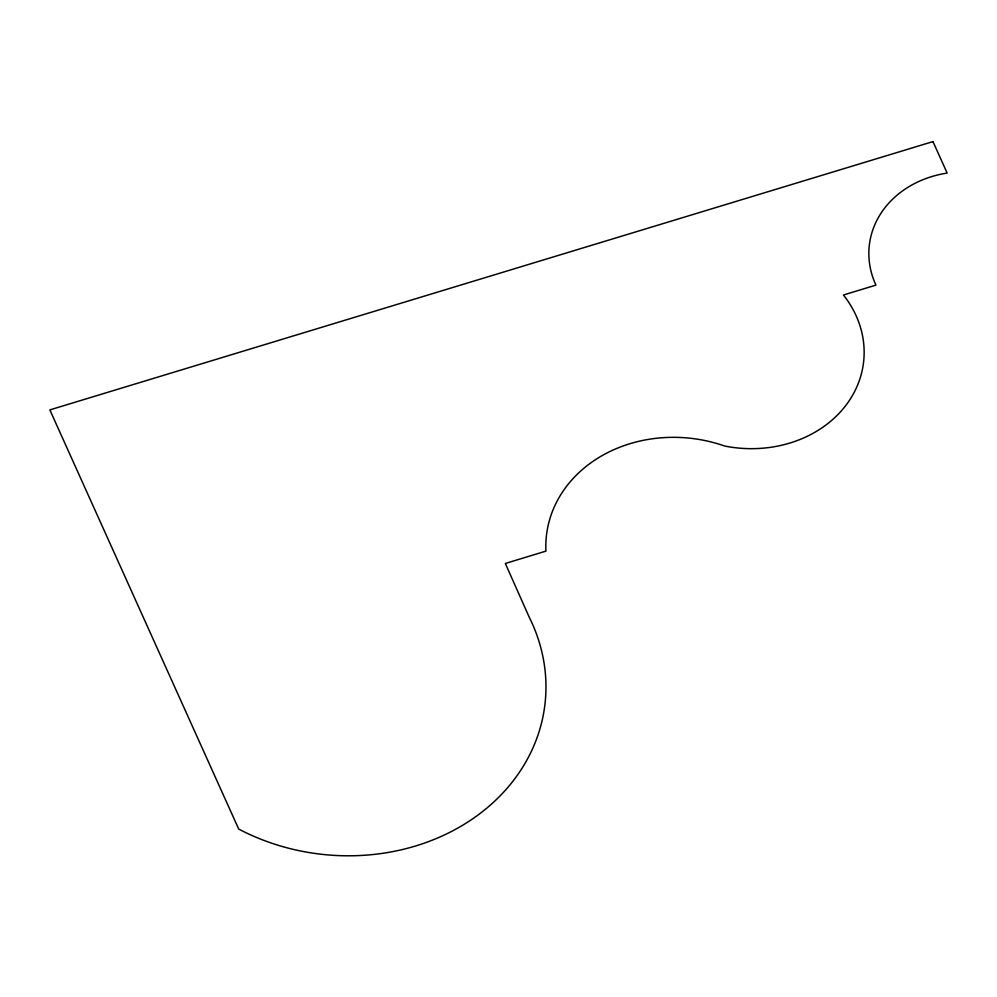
<?xml version="1.0" encoding="UTF-8"?>
<svg xmlns="http://www.w3.org/2000/svg" width="997" height="997" viewBox="0 0 997 997"><rect width="100%" height="100%" fill="white"/><g stroke="black" fill="none" stroke-linecap="round" stroke-linejoin="round"><path stroke-width="1.5" d="M932.968 141.599L49.85 409.892L238.707 829.068A204.946 174.562 6.2 0 0 477.588 815.334A204.946 174.562 6.2 0 0 528.859 616.408L505.342 563.467L545.945 551.129A132.402 112.761 6.2 0 1 724.582 446.008A116.911 99.575 6.2 0 0 844.97 406.539A116.911 99.575 6.2 0 0 843.437 295L875.939 285.117A99.139 84.433 6.2 0 1 947.15 173.079L932.968 141.599"/></g></svg>
